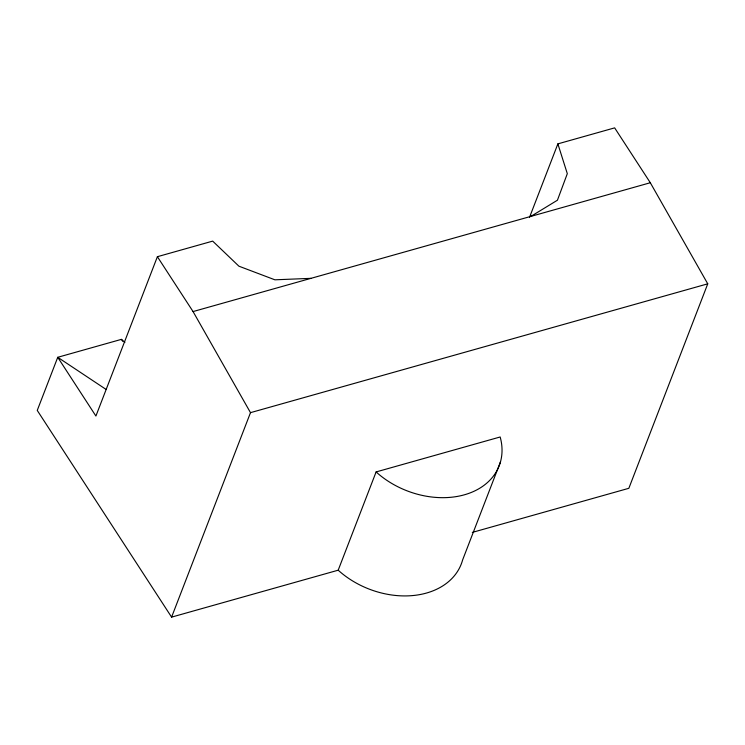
<?xml version="1.0" encoding="UTF-8"?>
<svg xmlns="http://www.w3.org/2000/svg" width="745" height="745" viewBox="0 0 745 745"><rect width="100%" height="100%" fill="white"/><g stroke="black" fill="none" stroke-linecap="round" stroke-linejoin="round"><path stroke-width="1.12" d="M311.01 278.341L274.905 279.813L238.912 266.188L212.688 241.119L157.391 256.699L95.909 416.036L57.747 357.302L121.435 339.357L124.918 342.365M106.163 389.477L57.747 357.302L37.25 410.411L171.592 617.13L250.497 412.656L193.057 311.568L157.391 256.699M171.592 617.13L338.193 570.195L376.104 471.939L500.165 436.98A76.865 56.583 21.1 0 1 464.358 494.81A76.865 56.583 21.1 0 1 376.104 471.939M529.546 217.27L557.875 143.869L614.653 127.87L650.311 182.739L707.75 283.826L628.845 488.301L472.311 532.405M500.528 461.704L462.617 559.951A76.865 56.583 21.1 0 1 411.92 595.637A76.865 56.583 21.1 0 1 338.193 570.195M530.868 216.395L557.428 200.209L567.308 173.669L557.875 143.869M193.057 311.568L650.311 182.739M250.497 412.656L707.75 283.826M121.435 339.357L122.664 341.257"/></g></svg>
